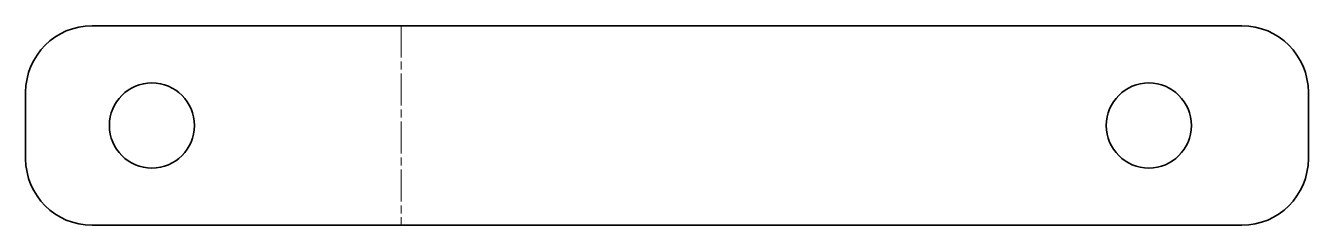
# Model space of a CAD drawing. Header units: millimetres. Extents: x 0 to 96.5, y 0 to 15.
import ezdxf

# ---------------------------------------------------------------- set-up
doc = ezdxf.new("R2010")
doc.units = ezdxf.units.MM
doc.linetypes.add('Chain', pattern=[13.68, 9.12, -1.14, 2.28, -1.14])
doc.layers.add('SIMUMAK Bend Centerline (ISO)', color=7, linetype='Chain', lineweight=9)
doc.layers.add('SIMUMAK Visible (ISO)', color=7, linetype='Continuous', lineweight=35)

# ---------------------------------------------------------------- blocks, each defined once
blk = doc.blocks.new('GLD-SMT-03-CARTRAS02_Sheet_GLD-SMT-03-CARTRAS02 - Desplegada')
at = {"layer": 'SIMUMAK Bend Centerline (ISO)', "ltscale": 0.263158}
blk.add_line((-19.99, 7.5), (-19.99, -7.5), dxfattribs=at)
at = {"layer": 'SIMUMAK Visible (ISO)'}
for p, q in [((43.25, 7.5), (-43.25, 7.5)), ((-48.25, 2.5), (-48.25, -2.5)), ((48.25, -2.5), (48.25, 2.5)), ((-43.25, -7.5), (43.25, -7.5))]:
    blk.add_line(p, q, dxfattribs=at)
for centre in [(-38.75, 0), (36.25, 0)]:
    blk.add_circle(centre, 3.2, dxfattribs=at)
at = {"layer": 'SIMUMAK Visible (ISO)', "extrusion": (0, 0, -1)}
for centre, start, end in [((43.25, 2.5), 0, 90), ((-43.25, 2.5), 90, 180), ((43.25, -2.5), 270, 0), ((-43.25, -2.5), 180, 270)]:
    blk.add_arc(centre, 5, start, end, dxfattribs=at)

msp = doc.modelspace()

# ---------------------------------------------------------------- block references
msp.add_blockref('GLD-SMT-03-CARTRAS02_Sheet_GLD-SMT-03-CARTRAS02 - Desplegada', (48.25, 7.5))

doc.saveas('drawing.dxf')
